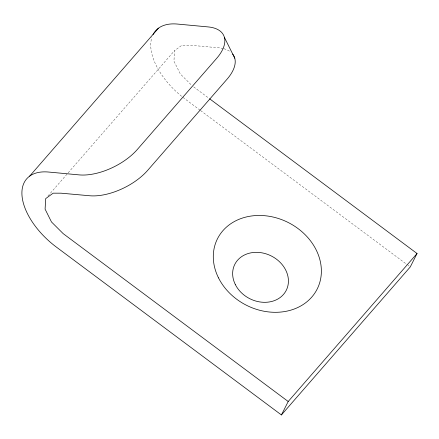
<?xml version="1.0" encoding="UTF-8"?>
<svg xmlns="http://www.w3.org/2000/svg" width="439" height="439" viewBox="0 0 439 439"><rect width="100%" height="100%" fill="white"/><g stroke="black" fill="none" stroke-linecap="round" stroke-linejoin="round"><path stroke-width="0.33" stroke-dasharray="2.19 1.65" d="M223.253 48.559A45.03 22.713 -26.6 0 0 218.468 47.774L189.9 45.201L182.009 45.19L174.552 50.628L173.937 61.169L180.341 73.993L192.035 85.671M47.95 196.024L67.705 173.339M68.155 172.823L174.552 50.628M193.681 86.895L209.052 98.358M200.058 110.173L185.242 99.121A59.117 32.261 41 0 1 151.856 37.474M200.607 110.584L407.513 264.92M408.061 265.332L409.159 266.149M223.885 48.729A45.03 22.713 -26.6 0 1 230.409 51.84"/><path stroke-width="0.66" d="M153.041 34.577A59.117 32.261 41 0 1 177.334 24.052L208.097 26.916A45.03 22.713 -26.6 0 1 216.647 58.376L137.358 149.436A45.03 22.713 -26.6 0 1 79.25 174.898L48.493 172.033A59.117 32.261 41 0 0 22.087 196.491A59.117 32.261 41 0 0 56.395 247.097L281.41 414.948L288.204 401.498L417.05 253.517L209.601 98.77M417.05 253.517L410.256 266.967L281.41 414.948M29.643 176.138L158.49 28.156M288.204 401.498L63.194 233.647L51.495 221.975L45.096 209.151L45.705 198.604L53.168 193.171L61.054 193.182L89.622 195.75A45.03 22.713 -26.6 0 0 147.734 170.294L227.023 79.229A45.03 22.713 -26.6 0 0 232.703 54.096M224.406 37.375L234.777 58.228M218.496 277.86A55.835 46.347 26.8 0 0 311.794 297.049A55.835 46.347 26.8 0 0 271.714 216.74A55.835 46.347 26.8 0 0 218.496 277.86M235.331 284.549A28.82 23.92 26.8 0 0 283.484 294.448A28.82 23.92 26.8 0 0 262.796 253.001A28.82 23.92 26.8 0 0 235.331 284.549"/></g></svg>
